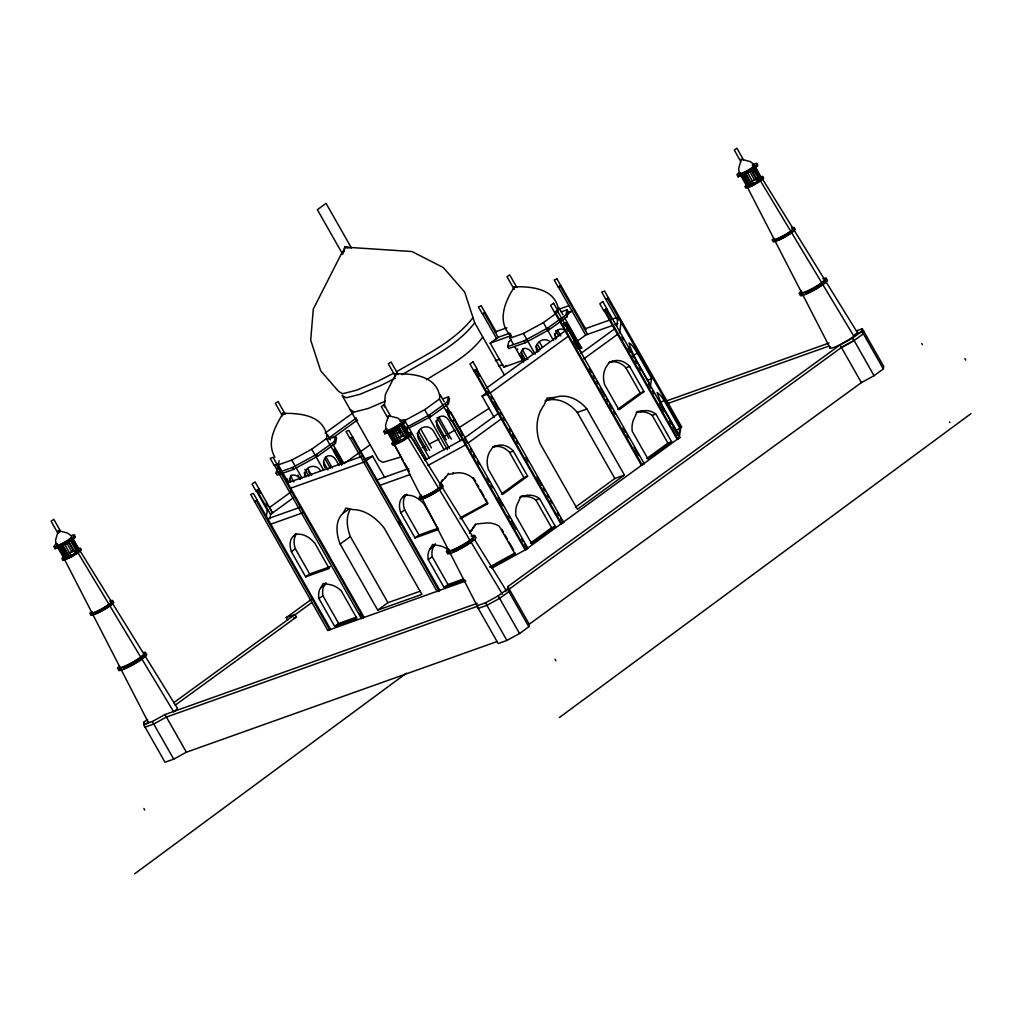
<?xml version="1.0" encoding="UTF-8"?>
<svg xmlns="http://www.w3.org/2000/svg" width="1022" height="1022" viewBox="0 0 1022 1022"><rect width="100%" height="100%" fill="white"/><g stroke="black" fill="none" stroke-linecap="round" stroke-linejoin="round"><path stroke-width="1.5" d="M742.406 175.107L748.551 186.809L747.389 187.218L774.267 239.442M384.336 406.909L385.358 394.569L395.897 373.848C412.837 373.515 435.947 375.559 439.703 396.063M389.318 431.936L394.837 442.577L393.636 443.011L388.156 433.379M57.973 533.305L58.216 530.431L60.63 531.376L57.935 533.331L51.1 521.284L53.796 519.329L60.515 531.159M344.248 251.604L344.772 247.107L411.892 251.527L443.305 267.534L464.678 292.062L474.706 322.799L504.408 375.087M440.15 484.735A20.478 20.146 8.6 0 1 445.298 477.811L445.464 476.712M445.298 477.811L448.556 473.365M448.39 474.464L452.912 473.633L453.078 472.534M460.117 518.869L487.571 503.833L473.275 478.666L473.442 477.568M469.596 533.292A21.092 20.747 8.6 0 1 471.768 530.239L471.934 529.128M487.571 503.833L487.737 502.735L460.283 517.758M490.701 567.325L515.05 554.001L515.216 552.902L489.512 566.967M75.347 536.448L72.319 539.986L62.087 546.08L54.894 548.648L55.06 547.549M497.101 641.522L186.387 752.205L173.727 759.142L165.015 762.233L143.629 724.585L144.025 722.03M405.542 421.307L402.464 424.909L392.078 431.105L384.77 433.711L384.936 432.587M421.486 495.887A11.536 1.622 -29.6 0 0 425.829 495.606A11.536 1.622 -29.6 0 0 438.004 488.644L438.527 488.197A10.437 1.469 -29.6 0 0 440.916 485.246L409.733 434.963L403.831 439.997L396.229 443.778M507.41 589.157L498.187 595.864L485.527 602.788L476.814 605.893L498.199 643.541L506.912 640.449L519.572 633.512L528.834 626.78L507.449 589.132L507.845 586.564L840.007 344.976L852.667 338.039L861.929 331.307L862.325 328.752L856.5 330.821M528.834 626.78L529.23 624.212L507.845 586.564M616.713 326.018L618.093 317.05M619.536 332.891L621.146 322.415M651.627 378.332L650.567 385.268L636.272 360.102A20.478 2.248 61.3 0 1 629.68 345.066L629.079 343.034L629.91 343.52A20.478 2.248 61.3 0 1 637.332 353.165L651.627 378.332L647.552 380.567M679.86 428.218L678.864 434.797L663.099 407.05A21.092 2.312 61.3 0 1 658.59 396.613L657.146 392.512L658.998 393.994A21.092 2.312 61.3 0 1 664.108 400.483L679.86 428.218L675.785 430.466M491.608 568.321L525.155 549.951L679.196 437.901L680.805 427.439L607.579 298.552L608.371 297.964M757.851 164.964L754.926 168.387L745.025 174.302L738.05 176.78L738.216 175.72M761.978 179.233L756.024 167.736M863.743 331.256L863.347 333.811L854.085 340.556L841.438 347.48L509.263 589.081L508.879 591.636L499.605 598.381L486.957 605.305L478.245 608.409M529.23 624.212L861.393 382.624L874.053 375.7L883.315 368.955L883.711 366.4L862.287 328.765M266.116 517.975L267.509 508.994M269.872 518.869L270.562 514.373L256.995 490.496L256.254 490.764L268.058 511.549M328.024 439.038L335.446 436.432L336.532 438.336L335.459 443.395L317.638 456.272L293.506 469.43L277.179 475.166L276.106 473.263L277.166 468.204M281.433 470.375L278.291 464.844L279.159 460.667M341.386 464.869L326.452 438.591L327.334 434.401L330.476 439.945M335.459 443.395L334.386 441.491L335.446 436.432M393.125 434.58L390.149 435.628L389.075 433.724L389.599 431.182M453.909 419.608L454.662 419.352L527.876 548.239L525.896 549.683L525.155 549.951L439.422 399.04L440.303 394.862L444.238 401.787M403.511 430.939L430.62 416.733L448.441 403.856L447.355 401.953L448.415 396.894L442.488 398.976M448.441 403.856L449.501 398.797L448.415 396.894M561.142 311.889L567.082 309.794L568.168 311.71L567.095 316.769L549.274 329.646L525.129 342.804L508.815 348.528L507.73 346.624L508.803 341.565L511.345 339.726M513.07 343.75L509.914 338.218L510.796 334.028M558.089 311.953L558.97 307.775L562.892 314.699M567.095 316.769L566.022 314.865L567.082 309.794M580.879 352.079L569.599 331.486A8.534 1.048 61.4 0 1 565.754 322.582A8.534 1.048 61.4 0 1 570.25 328.369L581.646 348.425L564.463 317.459M350.086 247.784L344.772 247.107L342.702 254.286L317.369 209.702L326.069 203.365L351.402 247.963M740.452 162.153L738.689 168.438L739.072 171.67M57.411 533.625L55.571 540.076L55.955 543.397M387.504 418.752L385.562 425.178L385.907 428.474M282.187 415.392L282.928 413.386C299.868 413.054 322.978 415.111 326.721 435.602M395.156 375.841L395.897 373.848L397.877 374.026M513.823 288.753L514.564 286.76C531.504 286.428 554.614 288.472 558.357 308.976M342.613 251.374L313.294 309.066L310.688 340.147L320.716 370.884L338.499 391.285L342.613 393.738L356.665 390.161L378.459 380.963L393.866 373.081M343.149 513.261L345.883 508.049L353.254 509.659A37.878 23.417 54 0 1 384.336 528.31L421.882 594.395L377.693 610.134L340.147 544.049A37.878 23.417 54 0 1 343.149 513.261L349.55 508.611M395.731 428.652L395.514 430.786L401.442 441.223L398.516 442.679C395.859 432.153 383.097 423.351 395.412 440.942L395.923 440.341M320.793 587.765L323.284 583.409L329.684 584.597A21.092 13.043 54 0 1 341.169 590.678L356.921 618.425L334.679 626.345L318.928 598.598A21.092 13.043 54 0 1 320.793 587.765L324.766 584.878L326.005 582.693M464.78 579.998L444.021 587.395L428.269 559.647A21.092 13.043 54 0 1 430.134 548.814L432.625 544.458L439.026 545.646A21.092 13.043 54 0 1 447.713 549.427M462.825 579.219L447.994 584.507L432.229 556.76A21.092 13.043 54 0 1 434.107 545.927L435.346 543.742M472.816 527.901L475.447 524.184M471.768 530.239L476.163 524.056L484.735 523.136A21.092 20.747 8.6 0 1 499.285 526.253L515.05 554.001M473.02 317.638C453.666 342.434 423.312 356.014 396.677 371.65M474.706 322.799C456.425 346.599 427.388 359.425 402.195 374.64M482.767 337.005C468.753 356.346 446.167 367.294 426.327 379.775M59.787 546.233L59.659 548.316L64.999 557.718L63.811 558.14L57.462 546.974M66.098 543.193L65.51 545.825L71.514 556.415L64.475 559.328L91.993 612.842M63.811 558.14L64.309 557.552L58.548 547.179M78.502 549.657L79.001 549.07L73.367 539.143M61.013 546.004L62.623 547.268L68.627 557.846L77.928 552.302M393.636 443.011L394.134 442.424L388.641 432.676M405.057 437.505L407.293 435.883M402.809 422.801L409.068 433.801L408.557 434.401L402.131 424.002M407.446 437.646L407.957 437.046L401.493 424.743M740.541 175.158L746.737 186.055L747.223 185.493L742.01 176.321M747.389 187.218L752.562 185.378L760.406 180.421M293.531 536.103L295.422 533.918L298.743 534.25A20.478 12.66 54 0 1 314.904 543.321L329.199 568.488L305.693 576.868L291.398 551.701A20.478 12.66 54 0 1 293.531 536.103L296.508 533.944M438.54 529.537L415.034 537.917L400.739 512.75A20.478 12.66 54 0 1 402.872 497.152L404.763 494.967L408.097 495.3A20.478 12.66 54 0 1 424.245 504.37L437.786 528.221M67.197 542.554L69.713 543.321L75.73 553.898L79.678 550.258L111.27 601.332A10.271 1.444 -29.6 0 1 108.932 604.232L108.409 604.679A11.357 1.597 -29.6 0 1 96.413 611.539A11.357 1.597 -29.6 0 1 92.146 611.808M109.277 606.11L109.788 605.676A10.335 1.456 -29.6 0 0 112.152 602.763L143.527 653.48A12.494 1.763 -29.6 0 1 140.678 657.005L140.052 657.542A13.81 1.942 -29.6 0 1 120.072 667.468L92.759 614.337M144.409 656.494A12.571 1.776 -29.6 0 1 141.739 658.768L141.113 659.305A13.886 1.955 -29.6 0 1 123.981 668.682M751.413 185.787L754.21 184.394L748.155 173.574L748.513 171.964L750.544 170.751L752.409 171.632L758.286 181.967L760.317 180.651L790.658 231.1L790.159 231.534A10.986 1.546 -29.6 0 1 778.547 238.164A10.986 1.546 -29.6 0 1 774.421 238.433M801.874 291.526A13.363 1.878 -29.6 0 0 806.907 291.206A13.363 1.878 -29.6 0 0 821.024 283.132L821.637 282.609A12.098 1.699 -29.6 0 0 824.396 279.198L793.787 229.682A10.003 1.405 -29.6 0 1 791.501 232.505L791.002 232.939A11.05 1.559 -29.6 0 1 777.372 240.4M825.444 280.909L857.113 332.137A14.334 2.018 -29.6 0 1 853.843 336.187L853.127 336.8A15.841 2.236 -29.6 0 1 836.392 346.369A15.841 2.236 -29.6 0 1 830.439 346.752M134.712 873.784L406.5 673.115M559.353 717.546L970.9 413.706M275.212 464.818L274.42 465.393L361.392 618.489L363.257 617.825L364.049 617.237L273.066 457.345L270.23 458.354L274.19 465.329L277.026 464.32M496.705 338.755L482.627 313.971L483.419 313.384M277.077 464.154L276.285 464.729L363.257 617.825M482.627 313.971L485.284 312.719L496.258 332.035M325.073 433.149L353.433 412.53M259.051 488.874L256.024 491.058L252.064 484.096L255.091 481.899L272.542 512.929L269.489 507.551L290.746 492.093M328.126 438.527L356.486 417.909M256.995 490.496L258.988 489.053L258.234 489.321L260.597 493.473M333.019 437.748L357.508 419.94M255.372 500.984L254.58 501.559L257.403 500.397L253.443 493.434L250.607 494.444L327.807 630.446L329.672 629.782L330.464 629.207L257.237 500.32L256.445 500.895L329.672 629.782M350.968 437.825L350.176 438.412L437.148 591.495L439.013 590.831L439.805 590.256L348.821 430.364L345.985 431.373L349.946 438.349L352.782 437.339M612.063 325.66L585.695 335.05L558.382 286.978L559.175 286.403M352.833 437.161L352.041 437.748L439.013 590.831M558.382 286.978L561.04 285.738L586.117 329.876M523.072 360.306L503.859 367.154L490.202 343.111L498.148 337.337L509.965 333.121M270.562 514.373L293.799 497.471M344.095 463.656L369.875 444.915M473.914 370.871L476.648 369.159L563.62 522.255L561.627 523.698L560.886 523.954L473.914 370.871L474.668 370.603L561.627 523.698M365.761 461.037L372.57 456.093L384.706 477.453M566.367 315.134L572.039 311.02L567.606 312.591M503.859 367.154L506.133 365.493M606.506 298.628L605.714 299.216L608.537 298.054M486.498 388.079L565.115 330.911M494.226 417.487L482.09 396.114L487.251 392.371M568.168 336.289L489.551 393.457L488.031 390.774M585.695 335.05L577.749 340.824L574.798 341.885M291.398 551.701L295.358 548.814A20.478 12.66 54 0 1 295.69 535.298M498.174 413.565L464.422 438.106L467.476 443.484L501.227 418.943M580.752 353.497L614.503 328.956M583.805 358.875L617.556 334.335M402.872 497.152L406.845 494.265A20.478 12.66 54 0 0 404.699 509.863L419.007 535.03L438.106 528.221M340.147 544.049L350.393 536.601A37.878 23.417 54 0 1 349.971 509.965M305.693 576.868L309.653 573.981L330.234 566.648M400.739 512.75L404.699 509.863M287.68 620.137L286.249 617.62L311.812 599.033M147.526 719.488L144.064 722.005L145.494 724.509M173.689 702.727L294.962 614.529L296.393 617.033L175.107 705.244M294.068 615.487L311.966 602.469M146.644 723.665L148.944 721.992M318.928 598.598L322.888 595.711A21.092 13.043 54 0 1 324.766 584.878M415.034 537.917L419.007 535.03M501.393 493.958L523.903 477.581L527.633 476.252L513.338 451.085A20.478 15.828 70.4 0 0 496.603 445.822L493.115 446.588L491.045 449.859A20.478 15.828 70.4 0 0 488.324 469.277L502.62 494.444L527.633 476.252M617.722 409.349L640.232 392.972L643.962 391.643L629.667 366.476A20.478 15.828 70.4 0 0 612.932 361.213L609.444 361.98L607.375 365.25A20.478 15.828 70.4 0 0 604.654 384.668L618.949 409.835L643.962 391.643M430.134 548.814L434.107 545.927M327.807 630.446L465.777 581.007M334.679 626.345L338.652 623.458L356.448 617.122M428.269 559.647L432.229 556.76M361.392 618.489L362.184 617.901M377.693 610.134L387.938 602.686L420.336 591.15M437.148 591.495L437.94 590.92M444.021 587.395L447.994 584.507M680.805 427.439L681.597 426.864L604.577 291.091L601.741 292.1L617.748 320.397M575.45 507.155L614.835 478.513L624.455 475.077L586.922 408.992A37.878 29.293 70.4 0 0 554.754 397.456L547.025 398.095L543.985 405.287A37.878 29.293 70.4 0 0 539.91 443.19L577.456 509.275L624.455 475.077M530.431 543.129L551.599 527.735L555.329 526.407L539.565 498.659A21.092 16.301 70.4 0 0 527.659 495.363L520.965 496.168L518.205 502.236A21.092 16.301 70.4 0 0 515.906 515.867L531.67 543.615L555.329 526.407M646.76 458.52L667.928 443.126L671.658 441.798L655.894 414.051A21.092 16.301 70.4 0 0 643.988 410.755L637.294 411.559L634.534 417.628A21.092 16.301 70.4 0 0 632.235 431.258L647.999 459.006L671.658 441.798M642.225 465.074L555.253 311.978L554.512 312.247L641.484 465.342L644.205 463.63L557.245 310.535L556.492 310.803M677.956 439.09L604.743 310.19L603.989 310.458L677.216 439.345L677.956 439.09L679.949 437.646L606.723 308.746L605.982 309.014M278.291 464.844L291.768 460.104L311.723 449.233L326.452 438.591M276.106 473.263L292.42 467.527L316.565 454.368L334.386 441.491M509.914 338.218L523.405 333.479L543.359 322.607L556.862 312.847M426.749 459.312L404.738 420.566L424.692 409.694L439.422 399.04M507.73 346.624L524.056 340.901L548.201 327.743L566.022 314.865M406.475 429.892L405.389 427.988L429.534 414.83L447.355 401.953M489.219 408.302L458.878 427.784M75.181 537.546L70.403 540.536L77.429 552.889M754.223 168.196L757.698 166.024M401.735 424.705L405.376 422.431M66.609 542.797L69.138 541.29M67.759 554.499L65.561 556.096L59.94 546.272M74.849 550.551L71.962 551.995L66.622 542.593M67.963 556.671L70.85 555.227M75.053 552.723L77.25 551.114L71.387 540.255M750.557 182.529L748.423 184.075L742.649 174.136M743.978 174.225L750.761 184.624L753.546 183.232M757.621 180.805L759.755 179.259L753.993 168.247M403.639 435.73L401.914 436.764L396.651 427.503M400.777 440.048L397.852 441.504M442.999 437.046L445.643 435.5M448.288 433.954L454.918 430.096M424.692 460.219L462.442 439.549M427.745 465.598L465.495 444.928M633.257 355.401L637.332 353.165M661.375 401.965L664.108 400.483M143.629 724.585L152.304 721.506L165.002 714.557L477.21 603.338M841.438 347.48L854.085 340.556M754.926 168.387L747.031 172.616L753.073 168.924L759.921 180.983M58.803 546.502L72.319 539.986M394.185 429.342L402.464 424.909M395.297 378.166L381.487 385.23L360 394.3L346.151 397.813L342.089 395.412L378.74 459.938L382.803 462.34L400.956 457.013M422.29 447.636L425.05 446.231M429.189 444.11L438.86 439.166M385.256 401.25L368.073 408.506L354.225 412.019L350.163 409.618M738.05 176.78L745.025 174.302M757.43 178.709L754.632 180.102L749.42 170.93M746.737 186.055L747.887 185.646M495.095 331.958L506.912 327.743M558.638 309.321L568.986 305.642M490.202 343.111L510.898 335.74M495.351 360.766L499.669 359.233M584.495 329.007L616.215 317.714M498.404 366.144L502.722 364.611M614.95 324.626L617.837 323.604M482.09 396.114L488.056 393.994M54.894 548.648L62.087 546.08M390.097 431.041L392.806 430.07L399.717 442.245M384.77 433.711L392.078 431.105M77.813 549.504L79.001 549.07M409.068 433.801L407.855 434.235L402.285 424.539M612.932 361.213L609.201 362.542A20.478 15.828 70.4 0 1 625.937 367.805L629.667 366.476M451.928 421.051L452.669 420.796L525.896 549.683M287.68 482.806L361.571 456.489M363.704 459.248L372.57 456.093M290.733 488.184L364.624 461.867M554.754 397.456L545.122 400.892A37.878 29.293 70.4 0 1 577.289 412.428L586.922 408.992M267.751 518.806L299.472 507.512M377.092 479.867L408.838 468.561M270.804 524.184L302.525 512.891M380.146 485.233L410.448 474.451M496.603 445.822L492.872 447.151A20.478 15.828 70.4 0 1 509.608 452.414L513.338 451.085M665.335 401.339L828.944 343.06M855.031 334.36L862.261 331.78M636.233 412.569L643.988 410.755M668.26 403.32L828.868 346.1M640.257 412.083A21.092 16.301 70.4 0 1 652.164 415.379L655.894 414.051M679.732 427.528L681.597 426.864M679.196 437.901L679.949 437.646M519.904 497.177L527.659 495.363M523.928 496.692A21.092 16.301 70.4 0 1 535.835 499.988L539.565 498.659M643.464 463.899L644.205 463.63M286.249 617.62L294.962 614.529M293.493 618.067L296.393 617.033M562.867 522.51L563.62 522.255M527.135 548.507L527.876 548.239M477.133 606.378L166.42 717.074L153.773 723.998L145.06 727.102M581.761 347.902L580.036 348.502L568.641 328.445A8.534 5.187 54.1 0 0 565.881 325.009M389.075 433.724L392.039 432.676M395.003 431.629L399.461 430.07M396.089 433.545L400.535 431.974M397.877 427.375L399.794 428.244L405.721 438.668M516.544 286.927L514.564 286.76C504.957 300.992 496.066 322.543 511.549 336.34M284.908 413.565L282.928 413.386C275.365 426.57 266.116 442.002 274.88 457.217M391.439 416.452L397.762 418.062L400.828 420.298M61.294 531.363L67.593 533.075L70.646 535.362M744.208 159.969L750.327 161.655L753.291 163.89M344.772 247.107L347.327 247.988M390.774 416.478L388.36 415.571L388.079 418.432L381.308 406.603L384.042 404.61L390.66 416.261M743.556 159.981L741.218 159.049L740.963 161.872L734.281 150.119L736.888 148.216L743.454 159.764M71.987 539.105L79.179 550.845M754.875 167.659L760.956 177.854L761.441 177.279L760.291 177.687L754.773 168.093M72.166 539.667L78.49 550.679M762.105 178.441L792.931 228.302A9.952 1.405 -29.6 0 1 790.658 231.1M474.63 539.616L505.852 589.962A15.036 2.121 -29.6 0 1 505.622 591.47M144.6 655.23L177.061 707.709A14.806 2.082 -29.6 0 1 173.689 711.887L141.739 658.768M407.855 437.288L502.428 594.204M791.501 232.505L853.843 336.187M77.825 552.544L108.932 604.232M109.788 605.676L140.678 657.005M964.87 358.581L965.726 360.089M921.767 343.571L922.393 344.657M949.54 421.882L949.923 422.559M861.929 331.307L883.315 368.955M854.124 340.53L852.706 338.014L874.053 375.7M752.218 169.537L753.699 172.156M750.851 169.588L756.932 180.281M745.715 173.318L751.911 184.215M746.086 174.673L747.58 177.291M743.492 173.97L749.573 184.675M840.007 344.976L861.393 382.624M606.723 310.33L611.233 318.264M621.9 337.03L623.458 339.802M628.172 348.093L630.523 352.232M632.094 355.004L633.666 357.764M635.237 360.523L636.808 363.283M639.159 367.435L640.73 370.194M648.587 384.017L650.937 388.156M652.509 390.928L654.08 393.687M659.573 403.358L664.287 411.649M669.78 421.32L671.352 424.092M672.923 426.851L677.624 435.142M625.937 367.805L640.232 392.972M652.164 415.379L667.928 443.126M560.248 286.313L587.561 334.386M563.544 323.195L565.102 325.954M566.673 328.714L568.232 331.46M573.712 341.105L578.401 349.371M589.298 368.546L591.661 372.698M593.22 375.457L594.791 378.229M596.363 380.989L597.934 383.748M600.297 387.9L604.998 396.191M606.57 398.95L608.141 401.71M609.712 404.482L612.063 408.621M613.634 411.393L615.206 414.153M623.05 427.963L625.413 432.114M626.984 434.874L628.556 437.646M634.049 447.317L638.75 455.608M560.874 335.983L558.6 331.971A8.534 5.187 54.1 0 1 557.68 330.004M555.7 330.489L558.842 336.034M554.333 333.951L556.62 337.963M548.201 327.743L549.274 329.646M543.359 322.607L553.579 340.594M539.463 342.063L542.503 347.416M577.289 412.428L614.835 478.513M537.317 344.133L540.459 349.677M535.809 346.139L538.85 351.491M523.405 333.479L535.196 354.225M524.056 340.901L525.129 342.804M527.876 359.425L524.069 352.731A8.534 6.669 70.7 0 1 522.715 348.528M521.016 352.015L525.73 360.319M525.116 359.974L522.089 354.621A8.534 1.048 61.4 0 0 520.99 352.782M524.554 360.344L523.034 357.674A8.534 5.187 54.1 0 1 523.89 348.566A8.534 5.187 54.1 0 1 533.088 354.149M523.711 361.75L521.424 357.738A8.534 1.048 61.4 0 1 519.38 353.855M514.641 346.509L523.277 361.737M484.492 313.294L498.148 337.337M476.661 370.756L479.688 376.083M491.071 396.127L492.591 398.797M494.111 401.467L498.659 409.49M500.18 412.16L501.687 414.83M503.207 417.5L504.779 420.259M509.493 428.55L511.064 431.31M512.635 434.082L514.986 438.221M516.557 440.993L518.128 443.752M525.972 457.575L528.323 461.714M536.959 476.916L541.673 485.207M543.244 487.967L544.815 490.739M547.166 494.878L548.737 497.637M550.309 500.41L551.88 503.169M557.373 512.84L558.945 515.612M560.516 518.371L562.087 521.131M509.608 452.414L523.903 477.581M535.835 499.988L551.599 527.735M445.809 404.546L462.314 433.596M461.42 432.83L462.915 435.461M470.618 449.016L472.19 451.775M473.761 454.547L475.332 457.307M477.683 461.446L479.254 464.218M487.098 478.028L489.461 482.18M491.02 484.939L492.591 487.698M498.097 497.382L502.798 505.673M508.292 515.343L509.863 518.103M511.434 520.862L516.148 529.153M521.642 538.837L523.213 541.596M524.784 544.356L526.356 547.128M460.334 440.52L448.939 420.464A8.534 6.669 70.7 0 0 439.281 417.091A8.534 6.669 70.7 0 0 437.965 428.397L449.361 448.454M474.182 478.896L475.69 481.541M477.197 484.185L478.705 486.842M480.212 489.487L483.968 496.104M485.476 498.762L486.983 501.406M451.328 439.115L439.933 419.058A8.534 5.187 54.1 0 1 439.026 417.091M501.815 529.319L503.399 532.092M504.97 534.864L507.334 539.028M508.905 541.801L513.644 550.13M437.033 417.589L448.824 438.336M435.679 421.038L446.307 439.767M429.534 414.83L430.62 416.733M424.692 409.694L447.483 449.821M444.187 449.859L433.545 431.143A8.534 8.38 11.9 0 0 421.945 427.848A8.534 8.38 11.9 0 0 418.675 439.243L429.317 457.971M555.035 659.216L555.891 660.736M420.808 429.151L431.437 447.879M418.65 431.22L429.662 450.6M417.142 433.226L427.017 450.613M425.063 459.951L414.421 441.236A8.534 5.187 54.1 0 0 410.001 436.56M498.187 595.864L519.572 633.512M400.522 425.471L406.782 436.471M398.171 426.11L404.303 436.905M390.455 430.709L396.587 441.504M485.488 602.814L506.912 640.449M393.572 443.51L403.064 460.322M404.635 463.094L409.362 471.41M398.695 521.833L400.266 524.593M332.827 444.085L343.839 463.464M343.175 463.017L338.614 454.994A8.534 1.048 61.4 0 0 334.117 449.207A8.534 1.048 61.4 0 0 337.963 458.112L341.757 464.806M342.332 464.435L337.005 455.071A8.534 5.187 54.1 0 0 334.245 451.635M339.01 465.355L335.97 460.002A8.534 6.669 70.7 0 0 326.312 456.63A8.534 6.669 70.7 0 0 324.996 467.935M332.278 467.961L326.963 458.597A8.534 5.187 54.1 0 1 326.044 456.642M324.843 458.508L330.349 468.191M323.463 461.918L328.024 469.941M316.565 454.368L317.638 456.272M311.723 449.233L323.514 469.992M350.393 536.601L387.938 602.686M307.826 468.689L311.633 475.383M308.159 470.925L309.679 473.595M304.901 469.379L308.823 476.303M304.173 472.764L306.447 476.776M291.768 460.104L301.988 478.092M297.824 475.051L300.174 479.19M292.42 467.527L293.506 469.43M293.953 482.039L292.433 479.369A8.534 6.669 70.7 0 1 291.091 475.166M289.379 478.641L290.951 481.413M283.005 473.148L288.498 482.831M359.833 613.762L361.405 616.522M322.888 595.711L338.652 623.458M295.358 548.814L309.653 573.981M266.116 503.182L267.687 505.954M68.717 542.286L73.661 550.986M165.002 714.557L186.387 752.205M62.802 545.071L69.151 556.236M65.459 550.475L66.992 553.158M61.128 546.821L66.737 556.696M152.304 721.506L173.727 759.142M143.885 808.479L144.741 809.999M775.008 240.898L801.695 292.752M802.615 294.528L830.222 348.195M394.288 444.174L421.332 496.935M448.926 550.794L422.086 498.404A11.6 1.635 -29.6 0 0 427.796 496.526M449.859 552.595L477.632 606.8A16.62 2.338 -29.6 0 1 477.862 605.28M121.018 669.295L148.56 722.873M752.345 165.564A8.24 1.163 -29.6 0 1 752.69 167.135A8.24 1.163 -29.6 0 1 743.364 172.59A8.24 1.163 -29.6 0 1 740.541 172.475M827.168 279.849A15.662 2.21 -29.6 0 1 813.448 290.542A15.662 2.21 -29.6 0 1 800.788 294.285M822.838 278.802A15.662 2.21 -29.6 0 1 823.068 282.085A15.662 2.21 -29.6 0 1 804.697 292.586A15.662 2.21 -29.6 0 1 801.261 291.129M752.409 164.721A11.664 1.648 -29.6 0 1 755.539 165.628A11.664 1.648 -29.6 0 1 741.193 174.059A11.664 1.648 -29.6 0 1 738.919 172.654M751.911 181.201A10.386 1.469 -29.6 0 1 762.859 177.125A10.386 1.469 -29.6 0 1 748.564 186.042A10.386 1.469 -29.6 0 1 749.701 182.58M470.261 542.439A14.104 1.993 -29.6 0 1 452.861 551.969M449.131 549.504A14.027 1.98 -29.6 0 0 454.394 549.172A14.027 1.98 -29.6 0 0 469.213 540.702L469.852 540.153A12.686 1.788 -29.6 0 0 472.739 536.576L441.785 486.651A10.501 1.482 -29.6 0 1 439.383 489.615L438.86 490.062A11.6 1.635 -29.6 0 1 429.01 495.938M113.353 601.958A13.171 1.852 -29.6 0 1 101.804 610.964A13.171 1.852 -29.6 0 1 91.162 614.12M109.712 601.089A13.171 1.852 -29.6 0 1 103.963 607.809A13.171 1.852 -29.6 0 1 90.332 612.663M71.847 535.349A12.047 1.699 -29.6 0 1 71.387 538.351A12.047 1.699 -29.6 0 1 56.542 546.489A12.047 1.699 -29.6 0 1 57.002 543.487M108.294 606.812A11.421 1.61 -29.6 0 1 95.199 613.826M304.875 476.75A8.534 8.38 11.9 0 1 320.576 470.682M411.163 434.069A10.897 1.533 -29.6 0 1 401.608 441.517A10.897 1.533 -29.6 0 1 392.806 444.123M405.504 434.491A10.897 1.533 -29.6 0 1 409.183 435.002A10.897 1.533 -29.6 0 1 395.118 443.165A10.897 1.533 -29.6 0 1 394.735 440.75M399.065 437.914A10.897 1.533 -29.6 0 1 402.796 435.832M442.999 485.846A13.388 1.891 -29.6 0 1 431.271 494.98A13.388 1.891 -29.6 0 1 420.451 498.187M439.332 485.003A13.388 1.891 -29.6 0 1 439.294 487.992A13.388 1.891 -29.6 0 1 423.287 497.011A13.388 1.891 -29.6 0 1 421.486 495.057M452.912 473.633A20.478 20.146 8.6 0 1 473.275 478.666M805.477 293.94A13.452 1.891 -29.6 0 0 822.058 284.857L822.672 284.333A12.162 1.712 -29.6 0 0 824.626 282.762M399.87 421.115A12.238 1.725 -29.6 0 1 402.796 422.354A12.238 1.725 -29.6 0 1 387.134 431.31A12.238 1.725 -29.6 0 1 386.942 428.512M440.316 483.636A20.478 20.146 8.6 0 1 442.513 479.893M475.613 537.176A16.429 2.312 -29.6 0 1 461.216 548.405A16.429 2.312 -29.6 0 1 447.943 552.34M471.104 536.154A16.429 2.312 -29.6 0 1 471.359 539.603A16.429 2.312 -29.6 0 1 452.082 550.615A16.429 2.312 -29.6 0 1 448.479 549.095M794.95 228.915A12.762 1.801 -29.6 0 1 783.772 237.628A12.762 1.801 -29.6 0 1 773.462 240.681M791.411 228.059A12.762 1.801 -29.6 0 1 785.854 234.562A12.762 1.801 -29.6 0 1 772.658 239.263M763.472 177.585A10.386 1.469 -29.6 0 1 754.364 184.675A10.386 1.469 -29.6 0 1 745.971 187.167M81.083 549.376A10.731 1.507 -29.6 0 1 71.681 556.709A10.731 1.507 -29.6 0 1 63.006 559.277M78.119 548.673A10.731 1.507 -29.6 0 1 77.097 551.791A10.731 1.507 -29.6 0 1 63.466 558.919A10.731 1.507 -29.6 0 1 66.877 554.55M69.164 553.132A10.731 1.507 -29.6 0 1 74.006 550.475M57.424 544.241A8.508 1.201 -29.6 0 0 64.003 542.529A8.508 1.201 -29.6 0 0 71.221 536.691M401.378 421.601A8.636 1.214 -29.6 0 1 395.501 426.711A8.636 1.214 -29.6 0 1 386.776 430.121M146.389 654.131A16.173 2.274 -29.6 0 1 132.208 665.181A16.173 2.274 -29.6 0 1 119.14 669.052M143.425 652.585A16.173 2.274 -29.6 0 1 141.01 657.312A16.173 2.274 -29.6 0 1 122.551 667.57A16.173 2.274 -29.6 0 1 119.638 665.795M290.491 482.346A8.534 5.187 54.1 0 1 292.254 475.192A8.534 5.187 54.1 0 1 300.2 478.935M288.728 482.422A8.534 1.048 61.4 0 1 286.939 478.718M473.608 539.578A12.762 1.801 -29.6 0 1 470.899 541.89M555.738 339.278A8.534 6.669 70.7 0 1 557.271 330.579A8.534 6.669 70.7 0 1 564.783 330.234M469.762 532.194A21.092 20.747 8.6 0 1 471.142 530.111M447.227 412.096A8.534 5.187 54.1 0 1 448.735 413.693M537.342 352.156A8.534 8.38 11.9 0 1 549.133 340.914M517.643 349.486A8.534 1.048 61.4 0 1 517.579 348.834M448.888 414.689A8.534 1.048 61.4 0 1 447.163 409.528A8.534 1.048 61.4 0 1 450.498 413.616M282.928 413.386L282.455 415.877L275.352 403.358L278.073 401.531L285.176 414.051L282.928 413.386M395.897 373.848L395.437 376.326L388.322 363.819L391.043 361.992L398.146 374.499L395.897 373.848M514.564 286.76L514.092 289.239L506.989 276.719L509.71 274.905L516.813 287.412L514.564 286.76M472.982 361.826L469.967 364.024L473.927 370.999L476.955 368.801L472.982 361.826M553.579 303.215L550.564 305.399L554.524 312.374L557.539 310.177L553.579 303.215M450.766 412.185L447.751 414.383L451.711 421.358L454.726 419.161L450.766 412.185M602.827 301.592L599.812 303.79L603.772 310.752L606.787 308.567L602.827 301.592M481.26 305.923L478.424 306.932L482.384 313.907L485.22 312.898L481.26 305.923M557.016 278.929L554.18 279.939L558.14 286.914L560.976 285.905L557.016 278.929"/></g></svg>
